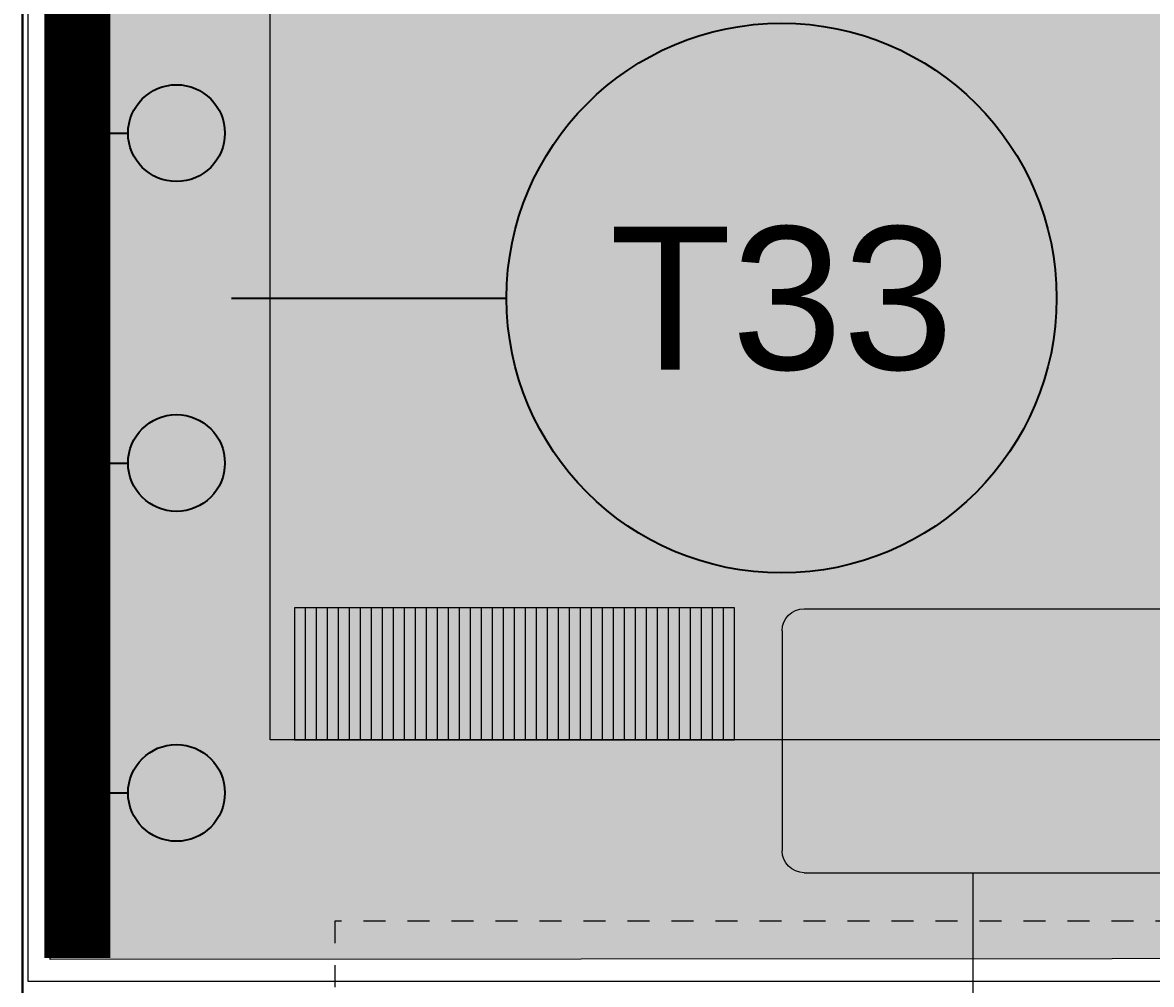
# Model space of a CAD drawing. Header units: metres. Extents: x 349703 to 349913, y 9282546 to 9282694.
# Drawn here: x 349798.15 to 349803.28, y 9282620.66 to 9282625.03 of the extents above; entities that cross this region are included whole.
import ezdxf
from ezdxf.enums import TextEntityAlignment as Align

# ---------------------------------------------------------------- set-up
doc = ezdxf.new("R2010")
doc.units = ezdxf.units.M
doc.header["$LTSCALE"] = 0.25
doc.linetypes.add('HIDDEN', pattern=[0.375, 0.25, -0.125])
for name, color, linetype, lineweight in [('AREA-VERDE', 3, 'CONTINUOUS', 9), ('ARQ-FONDO', 253, 'CONTINUOUS', 9), ('COTAS', 94, 'CONTINUOUS', 18), ('CUNETAS-RED', 5, 'CONTINUOUS', 18), ('LLORAD-SIMB', 1, 'CONTINUOUS', 25), ('LLORAD-TEXTO', 1, 'CONTINUOUS', 25), ('LLORAD-TRAMO', 1, 'CONTINUOUS', 70), ('TRAZO', 2, 'Continuous', 13)]:
    doc.layers.add(name, color=color, linetype=linetype, lineweight=lineweight)
doc.styles.get("Standard").update_dxf_attribs({"font": 'arial.ttf'})

# ---------------------------------------------------------------- blocks, each defined once
blk = doc.blocks.new('VESTIDORS')
at = {"layer": 'ARQ-FONDO', "linetype": 'HIDDEN', "ltscale": 0.7, "elevation": 20.5486}
blk.add_lwpolyline([(349874.5621, 9282583.8475), (349874.5621, 9282569.0681), (349865.7321, 9282569.0681), (349865.7321, 9282583.8475)], close=True, dxfattribs=at)
blk = doc.blocks.new('BANCA PATIOS')
at = {"layer": 'ARQ-FONDO', "flags": 128}
for points in [[(348211.5858, 9282636.8534), (348213.5858, 9282636.8534), (348213.5858, 9282637.4534), (348211.5858, 9282637.4534), (348211.5858, 9282636.8534)], [(348211.6358, 9282637.4534), (348211.6358, 9282636.8534)], [(348211.6858, 9282637.4534), (348211.6858, 9282636.8534)], [(348211.7358, 9282637.4534), (348211.7358, 9282636.8534)], [(348211.7858, 9282637.4534), (348211.7858, 9282636.8534)], [(348211.8358, 9282637.4534), (348211.8358, 9282636.8534)], [(348211.8858, 9282637.4534), (348211.8858, 9282636.8534)], [(348211.9358, 9282637.4534), (348211.9358, 9282636.8534)], [(348211.9858, 9282637.4534), (348211.9858, 9282636.8534)], [(348212.0358, 9282637.4534), (348212.0358, 9282636.8534)], [(348212.0858, 9282637.4534), (348212.0858, 9282636.8534)], [(348212.1358, 9282637.4534), (348212.1358, 9282636.8534)], [(348212.1858, 9282637.4534), (348212.1858, 9282636.8534)], [(348212.2358, 9282637.4534), (348212.2358, 9282636.8534)], [(348212.2858, 9282637.4534), (348212.2858, 9282636.8534)], [(348212.3358, 9282637.4534), (348212.3358, 9282636.8534)], [(348212.3858, 9282637.4534), (348212.3858, 9282636.8534)], [(348212.4358, 9282637.4534), (348212.4358, 9282636.8534)], [(348212.4858, 9282637.4534), (348212.4858, 9282636.8534)], [(348212.5358, 9282637.4534), (348212.5358, 9282636.8534)], [(348212.5858, 9282637.4534), (348212.5858, 9282636.8534)], [(348212.6358, 9282637.4534), (348212.6358, 9282636.8534)], [(348212.6858, 9282637.4534), (348212.6858, 9282636.8534)], [(348212.7358, 9282637.4534), (348212.7358, 9282636.8534)], [(348212.7858, 9282637.4534), (348212.7858, 9282636.8534)], [(348212.8358, 9282637.4534), (348212.8358, 9282636.8534)], [(348212.8858, 9282637.4534), (348212.8858, 9282636.8534)], [(348212.9358, 9282637.4534), (348212.9358, 9282636.8534)], [(348212.9858, 9282637.4534), (348212.9858, 9282636.8534)], [(348213.0358, 9282637.4534), (348213.0358, 9282636.8534)], [(348213.0858, 9282637.4534), (348213.0858, 9282636.8534)], [(348213.1358, 9282637.4534), (348213.1358, 9282636.8534)], [(348213.1858, 9282637.4534), (348213.1858, 9282636.8534)], [(348213.2358, 9282637.4534), (348213.2358, 9282636.8534)], [(348213.2858, 9282637.4534), (348213.2858, 9282636.8534)], [(348213.3358, 9282637.4534), (348213.3358, 9282636.8534)], [(348213.3858, 9282637.4534), (348213.3858, 9282636.8534)], [(348213.4358, 9282637.4534), (348213.4358, 9282636.8534)], [(348213.4858, 9282637.4534), (348213.4858, 9282636.8534)], [(348213.5358, 9282637.4534), (348213.5358, 9282636.8534)]]:
    blk.add_lwpolyline(points, dxfattribs=at)
blk = doc.blocks.new('*U947')
at = {"layer": 'cotas', "true_color": 0x000000}
h = blk.add_hatch(color=18, dxfattribs=at)
h.dxf.hatch_style = 1
edge = h.paths.add_edge_path()
edge.add_arc((2841.4206, 1652.8066), 0.1, 0, 360)
at = {"layer": 'TRAZO', "color": 18, "true_color": 0x000000}
for p, q in [((2841.4206, 1652.7066), (2841.4206, 1649.9329)), ((2840.653, 1649.9329), (2845.1257, 1649.9329)), ((2840.553, 1648.8329), (2840.553, 1649.8329)), ((2845.2257, 1649.8329), (2845.2257, 1648.8329)), ((2840.653, 1648.7329), (2845.1257, 1648.7329))]:
    blk.add_line(p, q, dxfattribs=at)
blk.add_circle((2841.4206, 1652.8066), 0.1, dxfattribs=at)
for centre, start, end in [((2840.653, 1649.8329), 90, 180), ((2845.1257, 1649.8329), 0, 90), ((2840.653, 1648.8329), 180, 270), ((2845.1257, 1648.8329), 270, 0)]:
    blk.add_arc(centre, 0.1, start, end, dxfattribs=at)
blk = doc.blocks.new('drenaje')
at = {"layer": 'CUNETAS-RED', "lineweight": 30}
blk.add_line((79.9947, -69.0709), (79.9947, -19.2104), dxfattribs=at)

msp = doc.modelspace()

# ---------------------------------------------------------------- hatches: boundary and pattern name
at = {"layer": 'AREA-VERDE', "lineweight": 0, "true_color": 0xc4e4b2, "transparency": 33554687}
h = msp.add_hatch(color=3, dxfattribs=at)
h.dxf.hatch_style = 1
h.paths.add_polyline_path([(349810.3413, 9282626.7246), (349798.276, 9282626.717), (349798.276, 9282620.7718), (349810.3413, 9282620.7795)])
h.paths.add_polyline_path([(349799.276, 9282625.717), (349809.6931, 9282625.717), (349809.6931, 9282621.7718), (349799.276, 9282621.7718)], flags=16)
at = {"layer": 'AREA-VERDE', "lineweight": 0, "true_color": 0xc4e4b2, "transparency": 33554610}
h = msp.add_hatch(color=3, dxfattribs=at)
h.dxf.hatch_style = 1
h.paths.add_polyline_path([(349809.6931, 9282625.717), (349799.276, 9282625.717), (349799.276, 9282621.7718), (349809.6931, 9282621.7718)])

# ---------------------------------------------------------------- linework, layer by layer
at = {"layer": 'ARQ-FONDO'}
for points in [[(349798.176, 9282626.817), (349810.3413, 9282626.817), (349810.3413, 9282620.6718), (349798.176, 9282620.6718)], [(349798.276, 9282626.717), (349810.3413, 9282626.7246), (349810.3413, 9282620.7795), (349798.276, 9282620.7718)], [(349799.276, 9282625.717), (349809.6931, 9282625.717), (349809.6931, 9282621.7718), (349799.276, 9282621.7718)]]:
    msp.add_lwpolyline(points, close=True, dxfattribs=at)
at = {"layer": 'LLORAD-SIMB'}
for p, q in [((349798.4, 9282624.53), (349798.63, 9282624.53)), ((349798.4, 9282623.03), (349798.63, 9282623.03)), ((349798.4, 9282621.53), (349798.63, 9282621.53))]:
    msp.add_line(p, q, dxfattribs=at)
for centre in [(349798.85, 9282624.53), (349798.85, 9282623.03), (349798.85, 9282621.53)]:
    msp.add_circle(centre, 0.22, dxfattribs=at)
at = {"layer": 'LLORAD-TEXTO'}
msp.add_line((349799.1, 9282623.78), (349800.35, 9282623.78), dxfattribs=at)
msp.add_circle((349801.6, 9282623.78), 1.25, dxfattribs=at)
at = {"layer": 'LLORAD-TRAMO', "const_width": 0.3}
msp.add_lwpolyline([(349798.4, 9282625.28), (349798.4, 9282625.03), (349798.4, 9282624.78), (349798.4, 9282624.53), (349798.4, 9282624.28), (349798.4, 9282624.03), (349798.4, 9282623.78), (349798.4, 9282623.53), (349798.4, 9282623.28), (349798.4, 9282623.03), (349798.4, 9282622.78), (349798.4, 9282622.53), (349798.4, 9282622.28), (349798.4, 9282622.03), (349798.4, 9282621.78), (349798.4, 9282621.53), (349798.4, 9282621.28), (349798.4, 9282621.03), (349798.4, 9282620.78)], dxfattribs=at)

# ---------------------------------------------------------------- block references
at = {"layer": 'ARQ-FONDO', "rotation": 180}
msp.add_blockref('BANCA PATIOS', (698012.9722, 18565259.2253), dxfattribs=at)
at = {"layer": 'ARQ-FONDO', "xscale": -1, "rotation": 180}
msp.add_blockref('*U947', (346961.0498, 9284271.1002), dxfattribs=at)
at = {"layer": 'ARQ-FONDO', "xscale": -1}
msp.add_blockref('VESTIDORS', (699674.1316, 37.0989, 705.4664), dxfattribs=at)
at = {"layer": 'CUNETAS-RED', "lineweight": 30}
msp.add_blockref('drenaje', (349718.1559, 9282675.5378), dxfattribs=at)

# ---------------------------------------------------------------- texts
at = {"layer": 'LLORAD-TEXTO'}
msp.add_text('T33', height=0.65, dxfattribs=at).set_placement((349801.6, 9282623.78), align=Align.MIDDLE_CENTER)

doc.saveas('drawing.dxf')
